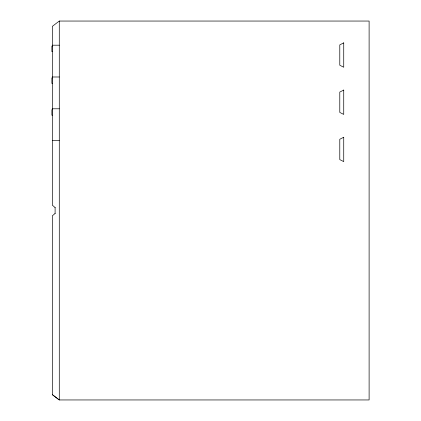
<?xml version="1.0" encoding="UTF-8"?>
<svg xmlns="http://www.w3.org/2000/svg" width="421" height="421" viewBox="0 0 421 421"><rect width="100%" height="100%" fill="white"/><g stroke="black" fill="none" stroke-linecap="round" stroke-linejoin="round"><path stroke-width="0.63" d="M55.104 213.458L52.32 215.82L52.32 394.63L59.282 399.95L369.112 399.95L369.112 21.05L59.282 21.05L52.32 26.37L52.32 205.18L55.104 207.542M52.32 45.194L59.282 45.194M52.32 46.084L51.888 46.084L51.888 51.636L52.32 51.636M52.32 76.99L59.282 76.99M52.32 77.88L51.888 77.88L51.888 83.432L52.32 83.432M52.32 108.786L59.282 108.786M52.32 109.676L51.888 109.676L51.888 115.228L52.32 115.228M52.32 140.582L59.282 140.582M52.32 394.63L59.282 399.95L59.282 21.05M55.104 207.343L55.104 213.657M343.731 42.868L339.784 44.879L339.784 65.229L343.731 67.239L343.731 42.868M343.731 90.057L339.784 92.067L339.784 112.418L343.731 114.428L343.731 90.057M343.731 137.246L339.784 139.256L339.784 159.606L343.731 161.617L343.731 137.246"/></g></svg>
